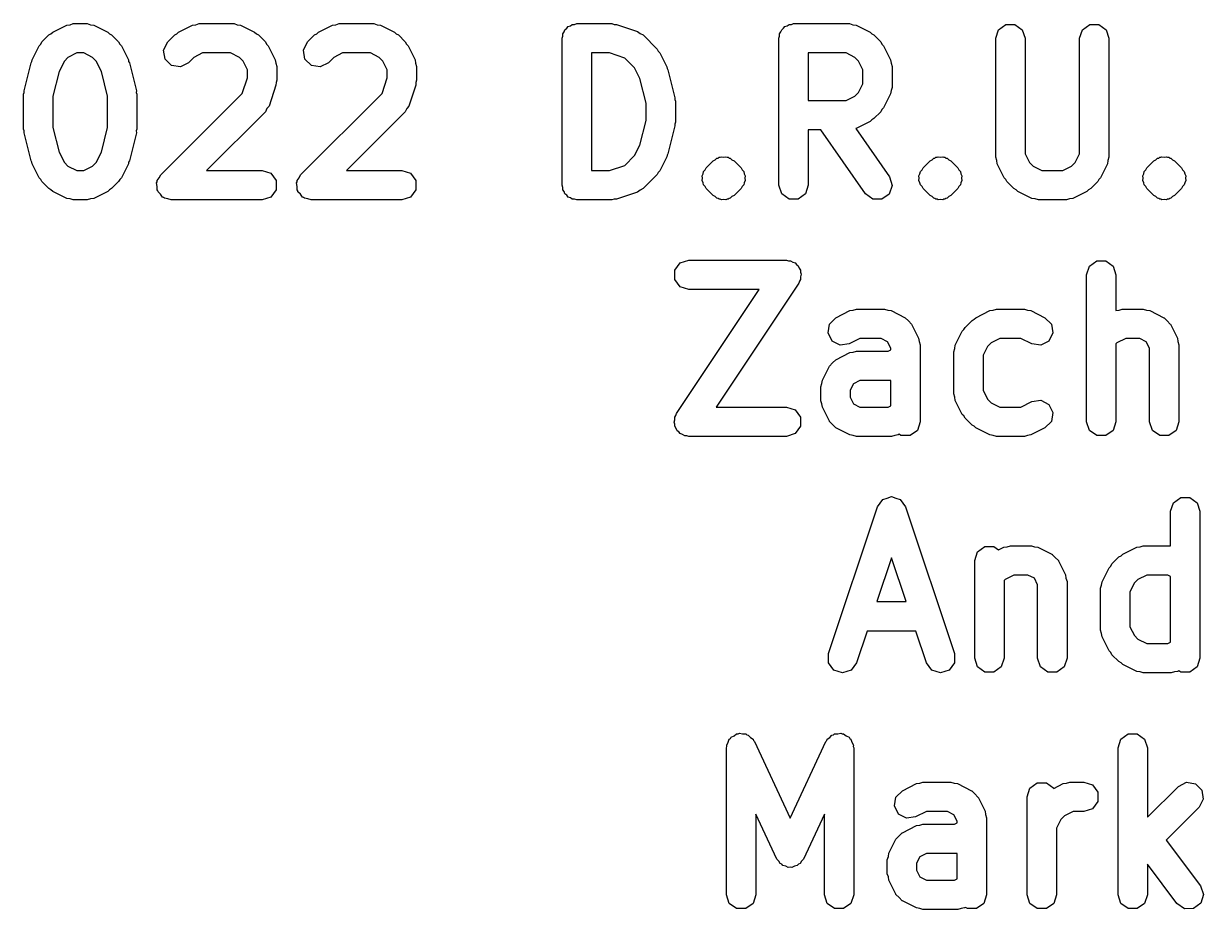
# Model space of a CAD drawing. Extents: x 50 to 157, y -175 to -22.
# Drawn here: x 67.76 to 75.79, y -174.42 to -168.39 of the extents above; entities that cross this region are included whole.
import ezdxf

# ---------------------------------------------------------------- set-up
doc = ezdxf.new("R2010")
doc.units = 0
doc.layers.add('BLACK', color=7, linetype='CONTINUOUS')

msp = doc.modelspace()

# ---------------------------------------------------------------- linework, layer by layer
at = {"layer": 'BLACK', "linetype": 'CONTINUOUS'}
for p, q in [((67.931, -168.464), (67.9454, -168.457)), ((67.9454, -168.457), (67.957, -168.446)), ((67.957, -168.446), (68.0522, -168.398)), ((68.0522, -168.398), (68.075, -168.395)), ((68.075, -168.395), (68.097, -168.387)), ((68.097, -168.387), (68.1922, -168.387)), ((68.1922, -168.387), (68.2141, -168.395)), ((68.2141, -168.395), (68.2369, -168.398)), ((68.2369, -168.398), (68.3321, -168.446)), ((68.3321, -168.446), (68.3437, -168.457)), ((68.3437, -168.457), (68.3581, -168.464)), ((68.7881, -168.464), (68.8026, -168.457)), ((68.8026, -168.457), (68.8141, -168.446)), ((68.8141, -168.446), (68.9094, -168.398)), ((68.9094, -168.398), (68.9322, -168.395)), ((68.9322, -168.395), (68.9541, -168.387)), ((68.9541, -168.387), (69.1922, -168.387)), ((69.1922, -168.387), (69.2141, -168.395)), ((69.2141, -168.395), (69.2369, -168.398)), ((69.2369, -168.398), (69.3321, -168.446)), ((69.3321, -168.446), (69.3437, -168.457)), ((69.3437, -168.457), (69.3581, -168.464)), ((69.7405, -168.464), (69.755, -168.457)), ((69.755, -168.457), (69.7665, -168.446)), ((69.7665, -168.446), (69.8618, -168.398)), ((69.8618, -168.398), (69.8845, -168.395)), ((69.8845, -168.395), (69.9065, -168.387)), ((69.9065, -168.387), (70.1446, -168.387)), ((70.1446, -168.387), (70.1665, -168.395)), ((70.1665, -168.395), (70.1893, -168.398)), ((70.1893, -168.398), (70.2845, -168.446)), ((70.2845, -168.446), (70.2961, -168.457)), ((70.2961, -168.457), (70.3105, -168.464)), ((71.4304, -168.456), (71.4397, -168.444)), ((71.4304, -168.472), (71.4304, -168.456)), ((71.4397, -168.444), (71.4446, -168.429)), ((71.4446, -168.429), (71.4574, -168.419)), ((71.4574, -168.419), (71.4667, -168.406)), ((71.4667, -168.406), (71.4818, -168.402)), ((71.4818, -168.402), (71.4946, -168.392)), ((71.4946, -168.392), (71.5105, -168.392)), ((71.5105, -168.392), (71.5255, -168.387)), ((71.5255, -168.387), (71.7636, -168.387)), ((71.7636, -168.387), (71.779, -168.392)), ((71.779, -168.392), (71.7952, -168.393)), ((71.7952, -168.393), (71.9381, -168.44)), ((71.9381, -168.44), (71.9566, -168.454)), ((71.9566, -168.454), (71.9772, -168.464)), ((72.9066, -168.456), (72.9159, -168.444)), ((72.9066, -168.472), (72.9066, -168.456)), ((72.9159, -168.444), (72.9208, -168.429)), ((72.9208, -168.429), (72.9336, -168.419)), ((72.9336, -168.419), (72.9429, -168.406)), ((72.9429, -168.406), (72.958, -168.402)), ((72.958, -168.402), (72.9708, -168.392)), ((72.9708, -168.392), (72.9867, -168.392)), ((72.9867, -168.392), (73.0017, -168.387)), ((73.0017, -168.387), (73.3827, -168.387)), ((73.3827, -168.387), (73.4046, -168.395)), ((73.4046, -168.395), (73.4274, -168.398)), ((73.4274, -168.398), (73.5226, -168.446)), ((73.5226, -168.446), (73.5342, -168.457)), ((73.5342, -168.457), (73.5486, -168.464)), ((74.3779, -168.487), (74.397, -168.429)), ((74.397, -168.429), (74.447, -168.392)), ((74.447, -168.392), (74.5088, -168.392)), ((74.5088, -168.392), (74.5588, -168.429)), ((74.5588, -168.429), (74.5779, -168.487)), ((74.9493, -168.487), (74.9684, -168.429)), ((74.9684, -168.429), (75.0184, -168.392)), ((75.0184, -168.392), (75.0802, -168.392)), ((75.0802, -168.392), (75.1302, -168.429)), ((75.1302, -168.429), (75.1493, -168.487)), ((67.817, -168.633), (67.8647, -168.538)), ((67.8647, -168.538), (67.876, -168.526)), ((67.876, -168.526), (67.8834, -168.512)), ((67.8834, -168.512), (67.931, -168.464)), ((68.3581, -168.464), (68.4058, -168.512)), ((68.4058, -168.512), (68.4131, -168.526)), ((68.4131, -168.526), (68.4245, -168.538)), ((68.4245, -168.538), (68.4721, -168.633)), ((68.7125, -168.567), (68.7405, -168.512)), ((68.7405, -168.512), (68.7881, -168.464)), ((69.3581, -168.464), (69.4058, -168.512)), ((69.4058, -168.512), (69.4131, -168.526)), ((69.4131, -168.526), (69.4245, -168.538)), ((69.4245, -168.538), (69.4721, -168.633)), ((69.6649, -168.567), (69.6929, -168.512)), ((69.6929, -168.512), (69.7405, -168.464)), ((70.3105, -168.464), (70.3581, -168.512)), ((70.3581, -168.512), (70.3655, -168.526)), ((70.3655, -168.526), (70.3769, -168.538)), ((70.3769, -168.538), (70.4245, -168.633)), ((71.4255, -168.487), (71.4304, -168.472)), ((71.4255, -169.487), (71.4255, -168.487)), ((71.9772, -168.464), (72.0724, -168.56)), ((72.9017, -168.487), (72.9066, -168.472)), ((72.9017, -169.487), (72.9017, -168.487)), ((73.5486, -168.464), (73.5962, -168.512)), ((73.5962, -168.512), (73.6036, -168.526)), ((73.6036, -168.526), (73.615, -168.538)), ((73.615, -168.538), (73.6626, -168.633)), ((74.3779, -169.297), (74.3779, -168.487)), ((74.5779, -168.487), (74.5779, -169.273)), ((74.9493, -169.273), (74.9493, -168.487)), ((75.1493, -168.487), (75.1493, -169.297)), ((68.061, -168.617), (68.0363, -168.642)), ((68.1206, -168.587), (68.061, -168.617)), ((68.1686, -168.587), (68.1206, -168.587)), ((68.2282, -168.617), (68.1686, -168.587)), ((68.2529, -168.642), (68.2282, -168.617)), ((68.7221, -168.628), (68.7125, -168.567)), ((68.9181, -168.617), (68.8819, -168.653)), ((68.9777, -168.587), (68.9181, -168.617)), ((69.1686, -168.587), (68.9777, -168.587)), ((69.2282, -168.617), (69.1686, -168.587)), ((69.2529, -168.642), (69.2282, -168.617)), ((69.6745, -168.628), (69.6649, -168.567)), ((69.8705, -168.617), (69.8343, -168.653)), ((69.9301, -168.587), (69.8705, -168.617)), ((70.121, -168.587), (69.9301, -168.587)), ((70.1806, -168.617), (70.121, -168.587)), ((70.2052, -168.642), (70.1806, -168.617)), ((71.6255, -168.587), (71.6255, -169.387)), ((71.7474, -168.587), (71.6255, -168.587)), ((71.8525, -168.622), (71.7474, -168.587)), ((72.0724, -168.56), (72.0798, -168.574)), ((72.0798, -168.574), (72.0912, -168.586)), ((72.0912, -168.586), (72.1388, -168.681)), ((73.1017, -168.587), (73.1017, -168.911)), ((73.3591, -168.587), (73.1017, -168.587)), ((73.4187, -168.617), (73.3591, -168.587)), ((73.4433, -168.642), (73.4187, -168.617)), ((67.7618, -168.844), (67.8095, -168.654)), ((67.8095, -168.654), (67.8154, -168.644)), ((67.8154, -168.644), (67.817, -168.633)), ((68.0363, -168.642), (68.0008, -168.713)), ((68.2883, -168.713), (68.2529, -168.642)), ((68.4721, -168.633), (68.4738, -168.644)), ((68.4738, -168.644), (68.4797, -168.654)), ((68.4797, -168.654), (68.5273, -168.844)), ((68.7658, -168.672), (68.7221, -168.628)), ((68.8269, -168.681), (68.7658, -168.672)), ((68.8819, -168.653), (68.8269, -168.681)), ((69.2827, -168.701), (69.2529, -168.642)), ((69.4721, -168.633), (69.4755, -168.656)), ((69.4755, -168.656), (69.4827, -168.678)), ((69.4827, -168.678), (69.4827, -168.773)), ((69.7182, -168.672), (69.6745, -168.628)), ((69.7793, -168.681), (69.7182, -168.672)), ((69.8343, -168.653), (69.7793, -168.681)), ((70.235, -168.701), (70.2052, -168.642)), ((70.4245, -168.633), (70.4279, -168.656)), ((70.4279, -168.656), (70.435, -168.678)), ((70.435, -168.678), (70.435, -168.773)), ((71.9195, -168.689), (71.8525, -168.622)), ((71.955, -168.76), (71.9195, -168.689)), ((72.1388, -168.681), (72.1404, -168.692)), ((72.1404, -168.692), (72.1463, -168.701)), ((73.4731, -168.701), (73.4433, -168.642)), ((73.6626, -168.633), (73.666, -168.656)), ((73.666, -168.656), (73.6731, -168.678)), ((73.6731, -168.678), (73.6731, -168.821)), ((68.0008, -168.713), (67.9589, -168.881)), ((68.3303, -168.881), (68.2883, -168.713)), ((69.2476, -168.862), (69.2827, -168.757)), ((69.2827, -168.757), (69.2827, -168.701)), ((69.4827, -168.773), (69.4777, -168.789)), ((70.2, -168.862), (70.235, -168.757)), ((70.235, -168.757), (70.235, -168.701)), ((70.435, -168.773), (70.43, -168.789)), ((71.997, -168.928), (71.955, -168.76)), ((72.1463, -168.701), (72.194, -168.892)), ((73.4731, -168.797), (73.4731, -168.701)), ((67.7589, -168.868), (67.7627, -168.856)), ((67.7627, -168.856), (67.7618, -168.844)), ((68.5273, -168.844), (68.5264, -168.856)), ((68.5264, -168.856), (68.5303, -168.868)), ((69.4775, -168.805), (69.4299, -168.948)), ((69.4777, -168.789), (69.4775, -168.805)), ((70.4299, -168.805), (70.3823, -168.948)), ((70.43, -168.789), (70.4299, -168.805)), ((73.4187, -168.881), (73.4433, -168.857)), ((73.4433, -168.857), (73.4731, -168.797)), ((73.666, -168.843), (73.6626, -168.865)), ((73.6731, -168.821), (73.666, -168.843)), ((67.7589, -169.106), (67.7589, -168.868)), ((67.9589, -168.881), (67.9589, -169.094)), ((68.3303, -169.094), (68.3303, -168.881)), ((68.5303, -168.868), (68.5303, -169.106)), ((68.6929, -169.417), (69.2476, -168.862)), ((69.6453, -169.417), (70.2, -168.862)), ((71.997, -169.046), (71.997, -168.928)), ((72.194, -168.892), (72.1931, -168.904)), ((72.1931, -168.904), (72.197, -168.916)), ((72.197, -168.916), (72.197, -169.059)), ((73.1017, -168.911), (73.3591, -168.911)), ((73.3591, -168.911), (73.4187, -168.881)), ((73.6626, -168.865), (73.615, -168.961)), ((69.4058, -168.987), (69.005, -169.387)), ((69.4162, -168.966), (69.4058, -168.987)), ((69.4299, -168.948), (69.4162, -168.966)), ((70.3581, -168.987), (69.9574, -169.387)), ((70.3686, -168.966), (70.3581, -168.987)), ((70.3823, -168.948), (70.3686, -168.966)), ((73.5962, -168.987), (73.5486, -169.034)), ((73.6036, -168.972), (73.5962, -168.987)), ((73.615, -168.961), (73.6036, -168.972)), ((67.9589, -169.094), (68.0008, -169.262)), ((68.2883, -169.262), (68.3303, -169.094)), ((71.955, -169.214), (71.997, -169.046)), ((72.194, -169.083), (72.1463, -169.274)), ((72.197, -169.059), (72.1931, -169.071)), ((72.1931, -169.071), (72.194, -169.083)), ((73.5226, -169.053), (73.4274, -169.101)), ((73.5342, -169.042), (73.5226, -169.053)), ((73.5486, -169.034), (73.5342, -169.042)), ((67.7627, -169.118), (67.7589, -169.106)), ((67.7618, -169.131), (67.7627, -169.118)), ((67.8095, -169.321), (67.7618, -169.131)), ((68.5273, -169.131), (68.4797, -169.321)), ((68.5303, -169.106), (68.5264, -169.118)), ((68.5264, -169.118), (68.5273, -169.131)), ((73.1877, -169.111), (73.1017, -169.111)), ((73.1017, -169.111), (73.1017, -169.487)), ((73.4912, -169.545), (73.1877, -169.111)), ((73.4274, -169.101), (73.4248, -169.101)), ((73.4248, -169.101), (73.6551, -169.43)), ((71.9195, -169.285), (71.955, -169.214)), ((67.8154, -169.331), (67.8095, -169.321)), ((67.817, -169.342), (67.8154, -169.331)), ((68.0008, -169.262), (68.0363, -169.333)), ((68.0363, -169.333), (68.0609, -169.358)), ((68.2282, -169.358), (68.2529, -169.333)), ((68.2529, -169.333), (68.2883, -169.262)), ((68.4738, -169.331), (68.4721, -169.342)), ((68.4797, -169.321), (68.4738, -169.331)), ((71.8525, -169.352), (71.9195, -169.285)), ((72.1388, -169.294), (72.0912, -169.389)), ((72.1404, -169.283), (72.1388, -169.294)), ((72.1463, -169.274), (72.1404, -169.283)), ((72.4072, -169.369), (72.4548, -169.321)), ((72.4548, -169.321), (72.4689, -169.314)), ((72.4689, -169.314), (72.4801, -169.303)), ((72.4801, -169.303), (72.4881, -169.302)), ((72.4881, -169.302), (72.4946, -169.297)), ((72.4946, -169.297), (72.5027, -169.297)), ((72.5027, -169.297), (72.5099, -169.293)), ((72.5099, -169.293), (72.5255, -169.296)), ((72.5255, -169.296), (72.5412, -169.293)), ((72.5412, -169.293), (72.5484, -169.297)), ((72.5484, -169.297), (72.5564, -169.297)), ((72.5564, -169.297), (72.563, -169.302)), ((72.563, -169.302), (72.5709, -169.303)), ((72.5709, -169.303), (72.5821, -169.314)), ((72.5821, -169.314), (72.5962, -169.321)), ((72.5962, -169.321), (72.6439, -169.369)), ((73.8834, -169.369), (73.931, -169.321)), ((73.931, -169.321), (73.9451, -169.314)), ((73.9451, -169.314), (73.9563, -169.303)), ((73.9563, -169.303), (73.9643, -169.302)), ((73.9643, -169.302), (73.9708, -169.297)), ((73.9708, -169.297), (73.9789, -169.297)), ((73.9789, -169.297), (73.9861, -169.293)), ((73.9861, -169.293), (74.0017, -169.296)), ((74.0017, -169.296), (74.0174, -169.293)), ((74.0174, -169.293), (74.0245, -169.297)), ((74.0245, -169.297), (74.0326, -169.297)), ((74.0326, -169.297), (74.0391, -169.302)), ((74.0391, -169.302), (74.0471, -169.303)), ((74.0471, -169.303), (74.0583, -169.314)), ((74.0583, -169.314), (74.0724, -169.321)), ((74.0724, -169.321), (74.12, -169.369)), ((74.385, -169.319), (74.3779, -169.297)), ((74.3885, -169.342), (74.385, -169.319)), ((74.5779, -169.273), (74.6077, -169.333)), ((74.6077, -169.333), (74.6324, -169.358)), ((74.8949, -169.358), (74.9195, -169.333)), ((74.9195, -169.333), (74.9493, -169.273)), ((75.1422, -169.319), (75.1388, -169.342)), ((75.1493, -169.297), (75.1422, -169.319)), ((75.4072, -169.369), (75.4548, -169.321)), ((75.4548, -169.321), (75.4689, -169.314)), ((75.4689, -169.314), (75.4801, -169.303)), ((75.4801, -169.303), (75.4881, -169.302)), ((75.4881, -169.302), (75.4946, -169.297)), ((75.4946, -169.297), (75.5027, -169.297)), ((75.5027, -169.297), (75.5099, -169.293)), ((75.5099, -169.293), (75.5255, -169.296)), ((75.5255, -169.296), (75.5412, -169.293)), ((75.5412, -169.293), (75.5484, -169.297)), ((75.5484, -169.297), (75.5564, -169.297)), ((75.5564, -169.297), (75.563, -169.302)), ((75.563, -169.302), (75.5709, -169.303)), ((75.5709, -169.303), (75.5821, -169.314)), ((75.5821, -169.314), (75.5962, -169.321)), ((75.5962, -169.321), (75.6439, -169.369)), ((67.8647, -169.437), (67.817, -169.342)), ((68.0609, -169.358), (68.1206, -169.387)), ((68.1206, -169.387), (68.1686, -169.387)), ((68.1686, -169.387), (68.2282, -169.358)), ((68.4721, -169.342), (68.4245, -169.437)), ((68.6823, -169.438), (68.6929, -169.417)), ((69.005, -169.387), (69.3827, -169.387)), ((69.3827, -169.387), (69.4414, -169.406)), ((69.4414, -169.406), (69.4778, -169.456)), ((69.6347, -169.438), (69.6453, -169.417)), ((69.9574, -169.387), (70.335, -169.387)), ((70.335, -169.387), (70.3938, -169.406)), ((70.3938, -169.406), (70.4302, -169.456)), ((71.6255, -169.387), (71.7474, -169.387)), ((71.7474, -169.387), (71.8525, -169.352)), ((72.0724, -169.415), (71.9772, -169.51)), ((72.0798, -169.401), (72.0724, -169.415)), ((72.0912, -169.389), (72.0798, -169.401)), ((72.3791, -169.424), (72.3863, -169.41)), ((72.3863, -169.41), (72.3888, -169.394)), ((72.3888, -169.394), (72.4, -169.383)), ((72.4, -169.383), (72.4072, -169.369)), ((72.6439, -169.369), (72.651, -169.383)), ((72.651, -169.383), (72.6622, -169.394)), ((72.6622, -169.394), (72.6647, -169.41)), ((72.6647, -169.41), (72.6719, -169.424)), ((73.8553, -169.424), (73.8625, -169.41)), ((73.8625, -169.41), (73.865, -169.394)), ((73.865, -169.394), (73.8762, -169.383)), ((73.8762, -169.383), (73.8834, -169.369)), ((74.12, -169.369), (74.1272, -169.383)), ((74.1272, -169.383), (74.1384, -169.394)), ((74.1384, -169.394), (74.1409, -169.41)), ((74.1409, -169.41), (74.1481, -169.424)), ((74.4361, -169.437), (74.3885, -169.342)), ((74.6324, -169.358), (74.692, -169.387)), ((74.692, -169.387), (74.8353, -169.387)), ((74.8353, -169.387), (74.8949, -169.358)), ((75.1388, -169.342), (75.0912, -169.437)), ((75.3791, -169.424), (75.3863, -169.41)), ((75.3863, -169.41), (75.3888, -169.394)), ((75.3888, -169.394), (75.4, -169.383)), ((75.4, -169.383), (75.4072, -169.369)), ((75.6439, -169.369), (75.651, -169.383)), ((75.651, -169.383), (75.6622, -169.394)), ((75.6622, -169.394), (75.6647, -169.41)), ((75.6647, -169.41), (75.6719, -169.424)), ((67.876, -169.448), (67.8647, -169.437)), ((67.8834, -169.463), (67.876, -169.448)), ((67.931, -169.51), (67.8834, -169.463)), ((68.4058, -169.463), (68.3581, -169.51)), ((68.4131, -169.448), (68.4058, -169.463)), ((68.4245, -169.437), (68.4131, -169.448)), ((68.6649, -169.472), (68.6685, -169.465)), ((68.6685, -169.495), (68.6649, -169.472)), ((68.6685, -169.456), (68.6823, -169.438)), ((68.6685, -169.465), (68.6685, -169.456)), ((68.6685, -169.518), (68.6685, -169.495)), ((69.4778, -169.456), (69.4778, -169.518)), ((69.6172, -169.472), (69.6209, -169.465)), ((69.6209, -169.495), (69.6172, -169.472)), ((69.6209, -169.456), (69.6347, -169.438)), ((69.6209, -169.465), (69.6209, -169.456)), ((69.6209, -169.518), (69.6209, -169.495)), ((70.4302, -169.456), (70.4302, -169.518)), ((71.4304, -169.502), (71.4255, -169.487)), ((71.4304, -169.518), (71.4304, -169.502)), ((72.3816, -169.44), (72.3791, -169.424)), ((72.3791, -169.455), (72.3816, -169.44)), ((72.3863, -169.47), (72.3791, -169.455)), ((72.3888, -169.485), (72.3863, -169.47)), ((72.4, -169.496), (72.3888, -169.485)), ((72.4072, -169.51), (72.4, -169.496)), ((72.651, -169.496), (72.6439, -169.51)), ((72.6622, -169.485), (72.651, -169.496)), ((72.6647, -169.47), (72.6622, -169.485)), ((72.6719, -169.455), (72.6647, -169.47)), ((72.6719, -169.424), (72.6694, -169.44)), ((72.6694, -169.44), (72.6719, -169.455)), ((72.9208, -169.546), (72.9017, -169.487)), ((73.1017, -169.487), (73.0826, -169.546)), ((73.6731, -169.489), (73.653, -169.548)), ((73.6551, -169.43), (73.6731, -169.489)), ((73.8578, -169.44), (73.8553, -169.424)), ((73.8553, -169.455), (73.8578, -169.44)), ((73.8625, -169.47), (73.8553, -169.455)), ((73.865, -169.485), (73.8625, -169.47)), ((73.8762, -169.496), (73.865, -169.485)), ((73.8834, -169.51), (73.8762, -169.496)), ((74.1272, -169.496), (74.12, -169.51)), ((74.1384, -169.485), (74.1272, -169.496)), ((74.1409, -169.47), (74.1384, -169.485)), ((74.1481, -169.455), (74.1409, -169.47)), ((74.1481, -169.424), (74.1456, -169.44)), ((74.1456, -169.44), (74.1481, -169.455)), ((74.4475, -169.448), (74.4361, -169.437)), ((74.4548, -169.463), (74.4475, -169.448)), ((74.5024, -169.51), (74.4548, -169.463)), ((75.0724, -169.463), (75.0248, -169.51)), ((75.0798, -169.448), (75.0724, -169.463)), ((75.0912, -169.437), (75.0798, -169.448)), ((75.3816, -169.44), (75.3791, -169.424)), ((75.3791, -169.455), (75.3816, -169.44)), ((75.3863, -169.47), (75.3791, -169.455)), ((75.3888, -169.485), (75.3863, -169.47)), ((75.4, -169.496), (75.3888, -169.485)), ((75.4072, -169.51), (75.4, -169.496)), ((75.651, -169.496), (75.6439, -169.51)), ((75.6622, -169.485), (75.651, -169.496)), ((75.6647, -169.47), (75.6622, -169.485)), ((75.6719, -169.455), (75.6647, -169.47)), ((75.6719, -169.424), (75.6694, -169.44)), ((75.6694, -169.44), (75.6719, -169.455)), ((67.9454, -169.518), (67.931, -169.51)), ((67.957, -169.529), (67.9454, -169.518)), ((68.0522, -169.577), (67.957, -169.529)), ((68.075, -169.58), (68.0522, -169.577)), ((68.097, -169.587), (68.075, -169.58)), ((68.2141, -169.58), (68.1922, -169.587)), ((68.2369, -169.577), (68.2141, -169.58)), ((68.3321, -169.529), (68.2369, -169.577)), ((68.3437, -169.518), (68.3321, -169.529)), ((68.3581, -169.51), (68.3437, -169.518)), ((68.6733, -169.525), (68.6685, -169.518)), ((68.6745, -169.533), (68.6733, -169.525)), ((68.6911, -169.549), (68.6745, -169.533)), ((68.7048, -169.568), (68.6911, -169.549)), ((68.7125, -169.571), (68.7048, -169.568)), ((68.7182, -169.576), (68.7125, -169.571)), ((68.7413, -169.58), (68.7182, -169.576)), ((68.7636, -169.587), (68.7413, -169.58)), ((69.4414, -169.568), (69.3827, -169.587)), ((69.4778, -169.518), (69.4414, -169.568)), ((69.6256, -169.525), (69.6209, -169.518)), ((69.6269, -169.533), (69.6256, -169.525)), ((69.6435, -169.549), (69.6269, -169.533)), ((69.6572, -169.568), (69.6435, -169.549)), ((69.6649, -169.571), (69.6572, -169.568)), ((69.6706, -169.576), (69.6649, -169.571)), ((69.6937, -169.58), (69.6706, -169.576)), ((69.716, -169.587), (69.6937, -169.58)), ((70.3938, -169.568), (70.335, -169.587)), ((70.4302, -169.518), (70.3938, -169.568)), ((71.4397, -169.531), (71.4304, -169.518)), ((71.4446, -169.546), (71.4397, -169.531)), ((71.4574, -169.555), (71.4446, -169.546)), ((71.4667, -169.568), (71.4574, -169.555)), ((71.4818, -169.573), (71.4667, -169.568)), ((71.4946, -169.582), (71.4818, -169.573)), ((71.5105, -169.582), (71.4946, -169.582)), ((71.5255, -169.587), (71.5105, -169.582)), ((71.779, -169.582), (71.7636, -169.587)), ((71.7952, -169.582), (71.779, -169.582)), ((71.9381, -169.535), (71.7952, -169.582)), ((71.9566, -169.521), (71.9381, -169.535)), ((71.9772, -169.51), (71.9566, -169.521)), ((72.4548, -169.558), (72.4072, -169.51)), ((72.4689, -169.565), (72.4548, -169.558)), ((72.4801, -169.576), (72.4689, -169.565)), ((72.4881, -169.578), (72.4801, -169.576)), ((72.4946, -169.582), (72.4881, -169.578)), ((72.5027, -169.582), (72.4946, -169.582)), ((72.5099, -169.586), (72.5027, -169.582)), ((72.5484, -169.582), (72.5412, -169.586)), ((72.5564, -169.582), (72.5484, -169.582)), ((72.563, -169.578), (72.5564, -169.582)), ((72.5709, -169.576), (72.563, -169.578)), ((72.5821, -169.565), (72.5709, -169.576)), ((72.5962, -169.558), (72.5821, -169.565)), ((72.6439, -169.51), (72.5962, -169.558)), ((72.9708, -169.582), (72.9208, -169.546)), ((73.0326, -169.582), (72.9708, -169.582)), ((73.0826, -169.546), (73.0326, -169.582)), ((73.5406, -169.582), (73.4912, -169.545)), ((73.6024, -169.583), (73.5406, -169.582)), ((73.653, -169.548), (73.6024, -169.583)), ((73.931, -169.558), (73.8834, -169.51)), ((73.9451, -169.565), (73.931, -169.558)), ((73.9563, -169.576), (73.9451, -169.565)), ((73.9643, -169.578), (73.9563, -169.576)), ((73.9708, -169.582), (73.9643, -169.578)), ((73.9789, -169.582), (73.9708, -169.582)), ((73.9861, -169.586), (73.9789, -169.582)), ((74.0245, -169.582), (74.0174, -169.586)), ((74.0326, -169.582), (74.0245, -169.582)), ((74.0391, -169.578), (74.0326, -169.582)), ((74.0471, -169.576), (74.0391, -169.578)), ((74.0583, -169.565), (74.0471, -169.576)), ((74.0724, -169.558), (74.0583, -169.565)), ((74.12, -169.51), (74.0724, -169.558)), ((74.5169, -169.518), (74.5024, -169.51)), ((74.5284, -169.529), (74.5169, -169.518)), ((74.6237, -169.577), (74.5284, -169.529)), ((74.6465, -169.58), (74.6237, -169.577)), ((74.6684, -169.587), (74.6465, -169.58)), ((74.8808, -169.58), (74.8589, -169.587)), ((74.9036, -169.577), (74.8808, -169.58)), ((74.9988, -169.529), (74.9036, -169.577)), ((75.0104, -169.518), (74.9988, -169.529)), ((75.0248, -169.51), (75.0104, -169.518)), ((75.4548, -169.558), (75.4072, -169.51)), ((75.4689, -169.565), (75.4548, -169.558)), ((75.4801, -169.576), (75.4689, -169.565)), ((75.4881, -169.578), (75.4801, -169.576)), ((75.4946, -169.582), (75.4881, -169.578)), ((75.5027, -169.582), (75.4946, -169.582)), ((75.5099, -169.586), (75.5027, -169.582)), ((75.5484, -169.582), (75.5412, -169.586)), ((75.5564, -169.582), (75.5484, -169.582)), ((75.563, -169.578), (75.5564, -169.582)), ((75.5709, -169.576), (75.563, -169.578)), ((75.5821, -169.565), (75.5709, -169.576)), ((75.5962, -169.558), (75.5821, -169.565)), ((75.6439, -169.51), (75.5962, -169.558)), ((68.1922, -169.587), (68.097, -169.587)), ((69.3827, -169.587), (68.7636, -169.587)), ((70.335, -169.587), (69.716, -169.587)), ((71.7636, -169.587), (71.5255, -169.587)), ((72.5255, -169.584), (72.5099, -169.586)), ((72.5412, -169.586), (72.5255, -169.584)), ((74.0017, -169.584), (73.9861, -169.586)), ((74.0174, -169.586), (74.0017, -169.584)), ((74.8589, -169.587), (74.6684, -169.587)), ((75.5255, -169.584), (75.5099, -169.586)), ((75.5412, -169.586), (75.5255, -169.584)), ((72.1923, -170.066), (72.2286, -170.016)), ((72.2286, -170.016), (72.2874, -169.997)), ((72.2874, -169.997), (72.9541, -169.997)), ((72.9541, -169.997), (72.9673, -170.002)), ((72.9673, -170.002), (72.9811, -170.001)), ((72.9811, -170.001), (72.9959, -170.011)), ((72.9959, -170.011), (73.0129, -170.016)), ((73.0129, -170.016), (73.021, -170.028)), ((73.021, -170.028), (73.0326, -170.035)), ((73.0326, -170.035), (73.0387, -170.052)), ((73.0387, -170.052), (73.0492, -170.066)), ((74.997, -170.097), (75.016, -170.039)), ((75.016, -170.039), (75.066, -170.002)), ((75.066, -170.002), (75.1279, -170.002)), ((75.1279, -170.002), (75.1779, -170.039)), ((75.1779, -170.039), (75.197, -170.097)), ((72.1923, -170.128), (72.1923, -170.066)), ((72.2286, -170.178), (72.1923, -170.128)), ((73.041, -170.14), (73.0373, -170.153)), ((73.0492, -170.128), (73.041, -170.14)), ((73.0492, -170.066), (73.0492, -170.08)), ((73.0492, -170.08), (73.054, -170.093)), ((73.054, -170.093), (73.0492, -170.11)), ((73.0492, -170.11), (73.0492, -170.128)), ((74.997, -171.097), (74.997, -170.097)), ((75.197, -170.097), (75.197, -170.341)), ((72.2042, -171.042), (72.7672, -170.197)), ((72.2874, -170.197), (72.2286, -170.178)), ((72.7672, -170.197), (72.2874, -170.197)), ((73.0373, -170.153), (72.4743, -170.997)), ((73.2903, -170.389), (73.3856, -170.341)), ((73.3856, -170.341), (73.4084, -170.338)), ((73.4084, -170.338), (73.4303, -170.331)), ((73.4303, -170.331), (73.6208, -170.331)), ((73.6208, -170.331), (73.6427, -170.338)), ((73.6427, -170.338), (73.6655, -170.341)), ((73.6655, -170.341), (73.7607, -170.389)), ((74.2427, -170.389), (74.3379, -170.341)), ((74.3379, -170.341), (74.3607, -170.338)), ((74.3607, -170.338), (74.3827, -170.331)), ((74.3827, -170.331), (74.5731, -170.331)), ((74.5731, -170.331), (74.5951, -170.338)), ((74.5951, -170.338), (74.6179, -170.341)), ((74.6179, -170.341), (74.7131, -170.389)), ((75.197, -170.341), (75.2179, -170.338)), ((75.2179, -170.338), (75.2398, -170.331)), ((75.2398, -170.331), (75.3827, -170.331)), ((75.3827, -170.331), (75.4046, -170.338)), ((75.4046, -170.338), (75.4274, -170.341)), ((75.4274, -170.341), (75.5226, -170.389)), ((73.2362, -170.493), (73.2463, -170.432)), ((73.2463, -170.432), (73.2903, -170.389)), ((73.7607, -170.389), (73.7613, -170.389)), ((73.7613, -170.389), (73.7621, -170.39)), ((73.7621, -170.39), (73.7832, -170.411)), ((73.7832, -170.411), (73.8048, -170.432)), ((73.8048, -170.432), (73.8049, -170.433)), ((73.8049, -170.433), (73.8054, -170.434)), ((73.8054, -170.434), (73.8531, -170.529)), ((74.1617, -170.47), (74.1691, -170.455)), ((74.1691, -170.455), (74.2167, -170.408)), ((74.2167, -170.408), (74.2312, -170.4)), ((74.2312, -170.4), (74.2427, -170.389)), ((74.7131, -170.389), (74.7571, -170.432)), ((74.7571, -170.432), (74.7673, -170.493)), ((75.5226, -170.389), (75.5232, -170.389)), ((75.5232, -170.389), (75.524, -170.39)), ((75.524, -170.39), (75.5452, -170.411)), ((75.5452, -170.411), (75.5667, -170.432)), ((75.5667, -170.432), (75.5668, -170.433)), ((75.5668, -170.433), (75.5673, -170.434)), ((75.5673, -170.434), (75.615, -170.529)), ((73.2638, -170.549), (73.2362, -170.493)), ((73.4539, -170.531), (73.3798, -170.568)), ((73.5972, -170.531), (73.4539, -170.531)), ((73.6415, -170.553), (73.5972, -170.531)), ((73.8531, -170.529), (73.8565, -170.552)), ((74.1027, -170.576), (74.1504, -170.481)), ((74.1504, -170.481), (74.1617, -170.47)), ((74.4063, -170.531), (74.3467, -170.561)), ((74.5495, -170.531), (74.4063, -170.531)), ((74.6237, -170.568), (74.5495, -170.531)), ((74.7673, -170.493), (74.7396, -170.549)), ((75.2634, -170.531), (75.2038, -170.561)), ((75.3591, -170.531), (75.2634, -170.531)), ((75.4034, -170.553), (75.3591, -170.531)), ((75.615, -170.529), (75.6184, -170.552)), ((73.3187, -170.577), (73.2638, -170.549)), ((73.2903, -170.675), (73.3856, -170.627)), ((73.3798, -170.568), (73.3187, -170.577)), ((73.3856, -170.627), (73.4084, -170.624)), ((73.4084, -170.624), (73.4303, -170.616)), ((73.4303, -170.616), (73.6448, -170.616)), ((73.6636, -170.597), (73.6415, -170.553)), ((73.6448, -170.616), (73.6636, -170.607)), ((73.6636, -170.607), (73.6636, -170.597)), ((73.8565, -170.552), (73.8636, -170.574)), ((73.8636, -170.574), (73.8636, -171.097)), ((74.0922, -170.621), (74.0993, -170.599)), ((74.0922, -170.907), (74.0922, -170.621)), ((74.0993, -170.599), (74.1027, -170.576)), ((74.322, -170.585), (74.2922, -170.645)), ((74.3467, -170.561), (74.322, -170.585)), ((74.6848, -170.577), (74.6237, -170.568)), ((74.7396, -170.549), (74.6848, -170.577)), ((75.2038, -170.561), (75.197, -170.567)), ((75.197, -170.567), (75.197, -171.097)), ((75.4255, -170.597), (75.4034, -170.553)), ((75.4255, -171.097), (75.4255, -170.597)), ((75.6184, -170.552), (75.6255, -170.574)), ((75.6255, -170.574), (75.6255, -171.097)), ((73.2463, -170.718), (73.2678, -170.697)), ((73.2678, -170.697), (73.289, -170.675)), ((73.289, -170.675), (73.2898, -170.675)), ((73.2898, -170.675), (73.2903, -170.675)), ((74.2922, -170.645), (74.2922, -170.883)), ((73.198, -170.815), (73.2456, -170.719)), ((73.2456, -170.719), (73.2462, -170.719)), ((73.2462, -170.719), (73.2463, -170.718)), ((73.1874, -170.859), (73.1946, -170.837)), ((73.1874, -170.955), (73.1874, -170.859)), ((73.1946, -170.837), (73.198, -170.815)), ((73.4096, -170.839), (73.3874, -170.883)), ((73.4539, -170.816), (73.4096, -170.839)), ((73.6636, -170.816), (73.4539, -170.816)), ((73.6636, -170.988), (73.6636, -170.816)), ((73.3874, -170.883), (73.3874, -170.931)), ((73.3874, -170.931), (73.4096, -170.975)), ((74.0993, -170.929), (74.0922, -170.907)), ((74.1027, -170.952), (74.0993, -170.929)), ((74.2922, -170.883), (74.322, -170.943)), ((74.322, -170.943), (74.3467, -170.968)), ((72.4743, -170.997), (72.9541, -170.997)), ((72.9541, -170.997), (73.0129, -171.016)), ((73.0129, -171.016), (73.0492, -171.066)), ((73.1946, -170.976), (73.1874, -170.955)), ((73.198, -170.999), (73.1946, -170.976)), ((73.2456, -171.094), (73.198, -170.999)), ((73.4096, -170.975), (73.4539, -170.997)), ((73.4539, -170.997), (73.6448, -170.997)), ((73.6448, -170.997), (73.6636, -170.988)), ((74.1504, -171.047), (74.1027, -170.952)), ((74.3467, -170.968), (74.4063, -170.997)), ((74.4063, -170.997), (74.5495, -170.997)), ((74.5495, -170.997), (74.6237, -170.96)), ((74.6237, -170.96), (74.6848, -170.951)), ((74.6848, -170.951), (74.7396, -170.98)), ((74.7396, -170.98), (74.7673, -171.035)), ((72.1875, -171.101), (72.1923, -171.084)), ((72.1923, -171.114), (72.1875, -171.101)), ((72.1923, -171.066), (72.2005, -171.055)), ((72.1923, -171.084), (72.1923, -171.066)), ((72.2005, -171.055), (72.2042, -171.042)), ((73.0492, -171.066), (73.0492, -171.128)), ((73.2462, -171.095), (73.2456, -171.094)), ((73.2463, -171.096), (73.2462, -171.095)), ((73.2678, -171.117), (73.2463, -171.096)), ((73.8636, -171.097), (73.8445, -171.156)), ((74.1617, -171.058), (74.1504, -171.047)), ((74.1691, -171.073), (74.1617, -171.058)), ((74.2167, -171.12), (74.1691, -171.073)), ((74.7571, -171.096), (74.7131, -171.139)), ((74.7673, -171.035), (74.7571, -171.096)), ((75.016, -171.156), (74.997, -171.097)), ((75.197, -171.097), (75.1779, -171.156)), ((75.4446, -171.156), (75.4255, -171.097)), ((75.6255, -171.097), (75.6064, -171.156)), ((72.1923, -171.128), (72.1923, -171.114)), ((72.2028, -171.143), (72.1923, -171.128)), ((72.209, -171.159), (72.2028, -171.143)), ((72.2205, -171.167), (72.209, -171.159)), ((72.2286, -171.178), (72.2205, -171.167)), ((72.2456, -171.184), (72.2286, -171.178)), ((72.2604, -171.194), (72.2456, -171.184)), ((73.0129, -171.178), (72.9541, -171.197)), ((73.0492, -171.128), (73.0129, -171.178)), ((73.289, -171.139), (73.2678, -171.117)), ((73.2898, -171.139), (73.289, -171.139)), ((73.2903, -171.139), (73.2898, -171.139)), ((73.3856, -171.187), (73.2903, -171.139)), ((73.4084, -171.19), (73.3856, -171.187)), ((73.7131, -171.187), (73.6903, -171.19)), ((73.7201, -171.183), (73.7131, -171.187)), ((73.7327, -171.192), (73.7201, -171.183)), ((73.8445, -171.156), (73.7945, -171.192)), ((74.2312, -171.128), (74.2167, -171.12)), ((74.2427, -171.139), (74.2312, -171.128)), ((74.3379, -171.187), (74.2427, -171.139)), ((74.3607, -171.19), (74.3379, -171.187)), ((74.6179, -171.187), (74.5951, -171.19)), ((74.7131, -171.139), (74.6179, -171.187)), ((75.066, -171.192), (75.016, -171.156)), ((75.1779, -171.156), (75.1279, -171.192)), ((75.4946, -171.192), (75.4446, -171.156)), ((75.6064, -171.156), (75.5564, -171.192)), ((72.2742, -171.193), (72.2604, -171.194)), ((72.2874, -171.197), (72.2742, -171.193)), ((72.9541, -171.197), (72.2874, -171.197)), ((73.4303, -171.197), (73.4084, -171.19)), ((73.6684, -171.197), (73.4303, -171.197)), ((73.6903, -171.19), (73.6684, -171.197)), ((73.7945, -171.192), (73.7327, -171.192)), ((74.3827, -171.197), (74.3607, -171.19)), ((74.5731, -171.197), (74.3827, -171.197)), ((74.5951, -171.19), (74.5731, -171.197)), ((75.1279, -171.192), (75.066, -171.192)), ((75.5564, -171.192), (75.4946, -171.192)), ((73.5735, -171.676), (73.5914, -171.651)), ((73.5914, -171.651), (73.609, -171.627)), ((73.609, -171.627), (73.6097, -171.627)), ((73.6097, -171.627), (73.6102, -171.626)), ((73.6102, -171.626), (73.639, -171.617)), ((73.639, -171.617), (73.6676, -171.607)), ((73.6676, -171.607), (73.6684, -171.608)), ((73.6684, -171.608), (73.6691, -171.607)), ((73.6691, -171.607), (73.6977, -171.617)), ((73.6977, -171.617), (73.7265, -171.626)), ((73.7265, -171.626), (73.727, -171.627)), ((73.727, -171.627), (73.7278, -171.627)), ((73.7278, -171.627), (73.7453, -171.651)), ((73.7453, -171.651), (73.7632, -171.676)), ((75.5684, -171.707), (75.5875, -171.649)), ((75.5875, -171.649), (75.6375, -171.612)), ((75.6375, -171.612), (75.6993, -171.612)), ((75.6993, -171.612), (75.7493, -171.649)), ((75.7493, -171.649), (75.7684, -171.707)), ((73.2402, -172.676), (73.5735, -171.676)), ((73.7632, -171.676), (74.0966, -172.676)), ((75.5684, -171.941), (75.5684, -171.707)), ((75.7684, -171.707), (75.7684, -172.707)), ((74.235, -172.041), (74.2541, -171.982)), ((74.2541, -171.982), (74.3041, -171.946)), ((74.3041, -171.946), (74.3659, -171.946)), ((74.3659, -171.946), (74.398, -171.969)), ((74.398, -171.969), (74.4332, -171.951)), ((74.4332, -171.951), (74.456, -171.948)), ((74.456, -171.948), (74.4779, -171.941)), ((74.4779, -171.941), (74.6208, -171.941)), ((74.6208, -171.941), (74.6427, -171.948)), ((74.6427, -171.948), (74.6655, -171.951)), ((74.6655, -171.951), (74.7607, -171.999)), ((75.2427, -171.999), (75.3379, -171.951)), ((75.3379, -171.951), (75.3607, -171.948)), ((75.3607, -171.948), (75.3827, -171.941)), ((75.3827, -171.941), (75.5684, -171.941)), ((73.6684, -172.024), (73.569, -172.322)), ((73.7677, -172.322), (73.6684, -172.024)), ((74.235, -172.707), (74.235, -172.041)), ((74.7607, -171.999), (74.7613, -171.999)), ((74.7613, -171.999), (74.7621, -172)), ((74.7621, -172), (74.7832, -172.021)), ((74.7832, -172.021), (74.8048, -172.042)), ((74.8048, -172.042), (74.8049, -172.043)), ((74.8049, -172.043), (74.8054, -172.044)), ((74.8054, -172.044), (74.8531, -172.139)), ((75.1617, -172.08), (75.1691, -172.065)), ((75.1691, -172.065), (75.2167, -172.018)), ((75.2167, -172.018), (75.2312, -172.01)), ((75.2312, -172.01), (75.2427, -171.999)), ((74.5015, -172.141), (74.4419, -172.171)), ((74.5972, -172.141), (74.5015, -172.141)), ((74.6415, -172.163), (74.5972, -172.141)), ((74.8531, -172.139), (74.8565, -172.162)), ((75.1027, -172.186), (75.1504, -172.091)), ((75.1504, -172.091), (75.1617, -172.08)), ((75.4063, -172.141), (75.3467, -172.171)), ((75.5495, -172.141), (75.4063, -172.141)), ((75.5684, -172.15), (75.5495, -172.141)), ((75.5684, -172.598), (75.5684, -172.15)), ((74.4419, -172.171), (74.435, -172.177)), ((74.435, -172.177), (74.435, -172.707)), ((74.6636, -172.207), (74.6415, -172.163)), ((74.6636, -172.707), (74.6636, -172.207)), ((74.8565, -172.162), (74.8636, -172.184)), ((74.8636, -172.184), (74.8636, -172.707)), ((75.0922, -172.231), (75.0993, -172.209)), ((75.0922, -172.517), (75.0922, -172.231)), ((75.0993, -172.209), (75.1027, -172.186)), ((75.322, -172.195), (75.2922, -172.255)), ((75.3467, -172.171), (75.322, -172.195)), ((75.2922, -172.255), (75.2922, -172.493)), ((73.569, -172.322), (73.7677, -172.322)), ((73.5024, -172.522), (73.4299, -172.739)), ((73.8344, -172.522), (73.5024, -172.522)), ((73.9068, -172.739), (73.8344, -172.522)), ((75.0993, -172.539), (75.0922, -172.517)), ((75.1027, -172.562), (75.0993, -172.539)), ((75.2922, -172.493), (75.322, -172.553)), ((75.322, -172.553), (75.3467, -172.578)), ((75.1504, -172.657), (75.1027, -172.562)), ((75.3467, -172.578), (75.4063, -172.607)), ((75.4063, -172.607), (75.5495, -172.607)), ((75.5495, -172.607), (75.5684, -172.598)), ((73.2397, -172.738), (73.2402, -172.676)), ((74.0966, -172.676), (74.0971, -172.738)), ((74.2541, -172.766), (74.235, -172.707)), ((74.435, -172.707), (74.4159, -172.766)), ((74.6827, -172.766), (74.6636, -172.707)), ((74.8636, -172.707), (74.8445, -172.766)), ((75.1617, -172.668), (75.1504, -172.657)), ((75.1691, -172.683), (75.1617, -172.668)), ((75.2167, -172.73), (75.1691, -172.683)), ((75.7684, -172.707), (75.7493, -172.766)), ((73.2757, -172.788), (73.2397, -172.738)), ((73.3343, -172.807), (73.2757, -172.788)), ((73.3932, -172.789), (73.3343, -172.807)), ((73.4299, -172.739), (73.3932, -172.789)), ((73.9436, -172.789), (73.9068, -172.739)), ((74.0025, -172.807), (73.9436, -172.789)), ((74.0611, -172.788), (74.0025, -172.807)), ((74.0971, -172.738), (74.0611, -172.788)), ((74.3041, -172.802), (74.2541, -172.766)), ((74.4159, -172.766), (74.3659, -172.802)), ((74.7327, -172.802), (74.6827, -172.766)), ((74.8445, -172.766), (74.7945, -172.802)), ((75.2312, -172.738), (75.2167, -172.73)), ((75.2427, -172.749), (75.2312, -172.738)), ((75.3379, -172.797), (75.2427, -172.749)), ((75.6249, -172.793), (75.6179, -172.797)), ((75.6375, -172.802), (75.6249, -172.793)), ((75.7493, -172.766), (75.6993, -172.802)), ((74.3659, -172.802), (74.3041, -172.802)), ((74.7945, -172.802), (74.7327, -172.802)), ((75.3607, -172.8), (75.3379, -172.797)), ((75.3827, -172.807), (75.3607, -172.8)), ((75.5731, -172.807), (75.3827, -172.807)), ((75.5951, -172.8), (75.5731, -172.807)), ((75.6179, -172.797), (75.5951, -172.8)), ((75.6993, -172.802), (75.6375, -172.802)), ((72.5569, -173.279), (72.5637, -173.259)), ((72.5637, -173.259), (72.5716, -173.253)), ((72.5716, -173.253), (72.5763, -173.244)), ((72.5763, -173.244), (72.5961, -173.235)), ((72.5961, -173.235), (72.6137, -173.222)), ((72.6137, -173.222), (72.6235, -173.222)), ((72.6235, -173.222), (72.6324, -173.218)), ((72.6324, -173.218), (72.6537, -173.222)), ((72.6537, -173.222), (72.6755, -173.222)), ((72.6755, -173.222), (72.6834, -173.228)), ((72.6834, -173.228), (72.693, -173.23)), ((72.693, -173.23), (72.7079, -173.246)), ((72.7079, -173.246), (72.7255, -173.259)), ((72.7255, -173.259), (72.7285, -173.268)), ((72.7285, -173.268), (72.7352, -173.275)), ((72.7352, -173.275), (72.9779, -173.795)), ((72.9779, -173.795), (73.2206, -173.275)), ((73.2206, -173.275), (73.2273, -173.268)), ((73.2273, -173.268), (73.2303, -173.259)), ((73.2303, -173.259), (73.2479, -173.246)), ((73.2479, -173.246), (73.2628, -173.23)), ((73.2628, -173.23), (73.2724, -173.228)), ((73.2724, -173.228), (73.2803, -173.222)), ((73.2803, -173.222), (73.3021, -173.222)), ((73.3021, -173.222), (73.3235, -173.218)), ((73.3235, -173.218), (73.3323, -173.222)), ((73.3323, -173.222), (73.3421, -173.222)), ((73.3421, -173.222), (73.3597, -173.235)), ((73.3597, -173.235), (73.3795, -173.244)), ((73.3795, -173.244), (73.3842, -173.253)), ((73.3842, -173.253), (73.3921, -173.259)), ((73.3921, -173.259), (73.3989, -173.279)), ((75.2112, -173.317), (75.2303, -173.259)), ((75.2303, -173.259), (75.2803, -173.222)), ((75.2803, -173.222), (75.3421, -173.222)), ((75.3421, -173.222), (75.3921, -173.259)), ((75.3921, -173.259), (75.4112, -173.317)), ((72.5446, -173.317), (72.5476, -173.308)), ((72.5446, -174.317), (72.5446, -173.317)), ((72.5464, -173.298), (72.5569, -173.279)), ((72.5476, -173.308), (72.5464, -173.298)), ((73.3989, -173.279), (73.4094, -173.298)), ((73.4094, -173.298), (73.4082, -173.308)), ((73.4082, -173.308), (73.4112, -173.317)), ((73.4112, -173.317), (73.4112, -174.317)), ((75.2112, -174.317), (75.2112, -173.317)), ((75.4112, -173.317), (75.4112, -173.79)), ((73.7427, -173.609), (73.8379, -173.561)), ((73.8379, -173.561), (73.8607, -173.558)), ((73.8607, -173.558), (73.8827, -173.551)), ((73.8827, -173.551), (74.0731, -173.551)), ((74.0731, -173.551), (74.0951, -173.558)), ((74.0951, -173.558), (74.1179, -173.561)), ((74.1179, -173.561), (74.2131, -173.609)), ((74.5922, -173.651), (74.6113, -173.592)), ((74.6113, -173.592), (74.6613, -173.556)), ((74.6613, -173.556), (74.7231, -173.556)), ((74.7231, -173.556), (74.7731, -173.592)), ((74.7731, -173.592), (74.7736, -173.593)), ((74.7736, -173.593), (74.8379, -173.561)), ((74.8379, -173.561), (74.8607, -173.558)), ((74.8607, -173.558), (74.8827, -173.551)), ((74.8827, -173.551), (74.9779, -173.551)), ((74.9779, -173.551), (75.0367, -173.57)), ((75.0367, -173.57), (75.073, -173.62)), ((75.4112, -173.79), (75.6215, -173.58)), ((75.6215, -173.58), (75.6765, -173.552)), ((75.6765, -173.552), (75.7376, -173.562)), ((75.7376, -173.562), (75.7813, -173.605)), ((73.6885, -173.713), (73.6987, -173.652)), ((73.6987, -173.652), (73.7427, -173.609)), ((74.2131, -173.609), (74.2137, -173.609)), ((74.2137, -173.609), (74.2145, -173.61)), ((74.2145, -173.61), (74.2356, -173.631)), ((74.2356, -173.631), (74.2571, -173.652)), ((74.2571, -173.652), (74.2573, -173.653)), ((74.2573, -173.653), (74.2578, -173.654)), ((74.2578, -173.654), (74.3054, -173.749)), ((74.5922, -174.317), (74.5922, -173.651)), ((75.073, -173.62), (75.073, -173.682)), ((75.791, -173.666), (75.7629, -173.721)), ((75.7813, -173.605), (75.791, -173.666)), ((73.7162, -173.769), (73.6885, -173.713)), ((73.9063, -173.751), (73.8321, -173.788)), ((74.0495, -173.751), (73.9063, -173.751)), ((74.0938, -173.773), (74.0495, -173.751)), ((74.3054, -173.749), (74.3089, -173.772)), ((74.9063, -173.751), (74.8467, -173.781)), ((74.9779, -173.751), (74.9063, -173.751)), ((75.0367, -173.732), (74.9779, -173.751)), ((75.073, -173.682), (75.0367, -173.732)), ((75.7629, -173.721), (75.5385, -173.946)), ((72.8873, -174.074), (72.7446, -173.768)), ((72.7446, -173.768), (72.7446, -174.317)), ((73.2112, -173.768), (73.0685, -174.074)), ((73.2112, -174.317), (73.2112, -173.768)), ((73.771, -173.797), (73.7162, -173.769)), ((73.8321, -173.788), (73.771, -173.797)), ((73.8607, -173.844), (73.8827, -173.836)), ((73.8827, -173.836), (74.0972, -173.836)), ((74.116, -173.817), (74.0938, -173.773)), ((74.0972, -173.836), (74.116, -173.827)), ((74.116, -173.827), (74.116, -173.817)), ((74.3089, -173.772), (74.316, -173.794)), ((74.316, -173.794), (74.316, -174.317)), ((74.822, -173.805), (74.7922, -173.865)), ((74.8467, -173.781), (74.822, -173.805)), ((73.6987, -173.938), (73.7202, -173.917)), ((73.7202, -173.917), (73.7414, -173.895)), ((73.7414, -173.895), (73.7421, -173.895)), ((73.7421, -173.895), (73.7427, -173.895)), ((73.7427, -173.895), (73.8379, -173.847)), ((73.8379, -173.847), (73.8607, -173.844)), ((74.7922, -173.865), (74.7922, -174.317)), ((73.6504, -174.035), (73.698, -173.939)), ((73.698, -173.939), (73.6985, -173.939)), ((73.6985, -173.939), (73.6987, -173.938)), ((75.5385, -173.946), (75.7722, -174.257)), ((72.9004, -174.088), (72.8873, -174.074)), ((73.0685, -174.074), (73.0554, -174.088)), ((73.6398, -174.079), (73.6469, -174.057)), ((73.6398, -174.175), (73.6398, -174.079)), ((73.6469, -174.057), (73.6504, -174.035)), ((73.862, -174.059), (73.8398, -174.103)), ((73.9063, -174.036), (73.862, -174.059)), ((74.116, -174.036), (73.9063, -174.036)), ((74.116, -174.208), (74.116, -174.036)), ((72.9097, -174.105), (72.9004, -174.088)), ((72.921, -174.11), (72.9097, -174.105)), ((72.9294, -174.119), (72.921, -174.11)), ((72.9483, -174.123), (72.9294, -174.119)), ((72.9657, -174.131), (72.9483, -174.123)), ((72.9779, -174.129), (72.9657, -174.131)), ((72.9901, -174.131), (72.9779, -174.129)), ((73.0075, -174.123), (72.9901, -174.131)), ((73.0264, -174.119), (73.0075, -174.123)), ((73.0348, -174.11), (73.0264, -174.119)), ((73.0461, -174.105), (73.0348, -174.11)), ((73.0554, -174.088), (73.0461, -174.105)), ((73.8398, -174.103), (73.8398, -174.151)), ((73.8398, -174.151), (73.862, -174.195)), ((75.6122, -174.377), (75.4112, -174.109)), ((75.4112, -174.109), (75.4112, -174.317)), ((73.6469, -174.196), (73.6398, -174.175)), ((73.6504, -174.219), (73.6469, -174.196)), ((73.698, -174.314), (73.6504, -174.219)), ((73.862, -174.195), (73.9063, -174.217)), ((73.9063, -174.217), (74.0972, -174.217)), ((74.0972, -174.217), (74.116, -174.208)), ((72.5637, -174.376), (72.5446, -174.317)), ((72.7446, -174.317), (72.7255, -174.376)), ((73.2303, -174.376), (73.2112, -174.317)), ((73.4112, -174.317), (73.3921, -174.376)), ((73.6985, -174.315), (73.698, -174.314)), ((73.6987, -174.316), (73.6985, -174.315)), ((73.7202, -174.337), (73.6987, -174.316)), ((74.316, -174.317), (74.2969, -174.376)), ((74.6113, -174.376), (74.5922, -174.317)), ((74.7922, -174.317), (74.7731, -174.376)), ((75.2303, -174.376), (75.2112, -174.317)), ((75.4112, -174.317), (75.3921, -174.376)), ((75.7722, -174.257), (75.7922, -174.316)), ((75.7922, -174.316), (75.774, -174.375)), ((72.6137, -174.412), (72.5637, -174.376)), ((72.7255, -174.376), (72.6755, -174.412)), ((73.2803, -174.412), (73.2303, -174.376)), ((73.3921, -174.376), (73.3421, -174.412)), ((73.7414, -174.359), (73.7202, -174.337)), ((73.7421, -174.359), (73.7414, -174.359)), ((73.7427, -174.359), (73.7421, -174.359)), ((73.8379, -174.407), (73.7427, -174.359)), ((74.2969, -174.376), (74.2469, -174.412)), ((74.6613, -174.412), (74.6113, -174.376)), ((74.7731, -174.376), (74.7231, -174.412)), ((75.2803, -174.412), (75.2303, -174.376)), ((75.3921, -174.376), (75.3421, -174.412)), ((75.6627, -174.413), (75.6122, -174.377)), ((75.774, -174.375), (75.7245, -174.412)), ((72.6755, -174.412), (72.6137, -174.412)), ((73.3421, -174.412), (73.2803, -174.412)), ((73.8607, -174.41), (73.8379, -174.407)), ((73.8827, -174.417), (73.8607, -174.41)), ((74.1208, -174.417), (73.8827, -174.417)), ((74.1427, -174.41), (74.1208, -174.417)), ((74.1655, -174.407), (74.1427, -174.41)), ((74.1725, -174.403), (74.1655, -174.407)), ((74.1851, -174.412), (74.1725, -174.403)), ((74.2469, -174.412), (74.1851, -174.412)), ((74.7231, -174.412), (74.6613, -174.412)), ((75.3421, -174.412), (75.2803, -174.412)), ((75.7245, -174.412), (75.6627, -174.413))]:
    msp.add_line(p, q, dxfattribs=at)

doc.saveas('drawing.dxf')
